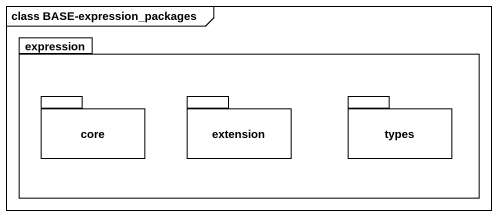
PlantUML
@startuml
mainframe class BASE-expression_packages
package expression {
  package core {
  }
  package extension {
  }
  package types {
  }
}
@enduml
